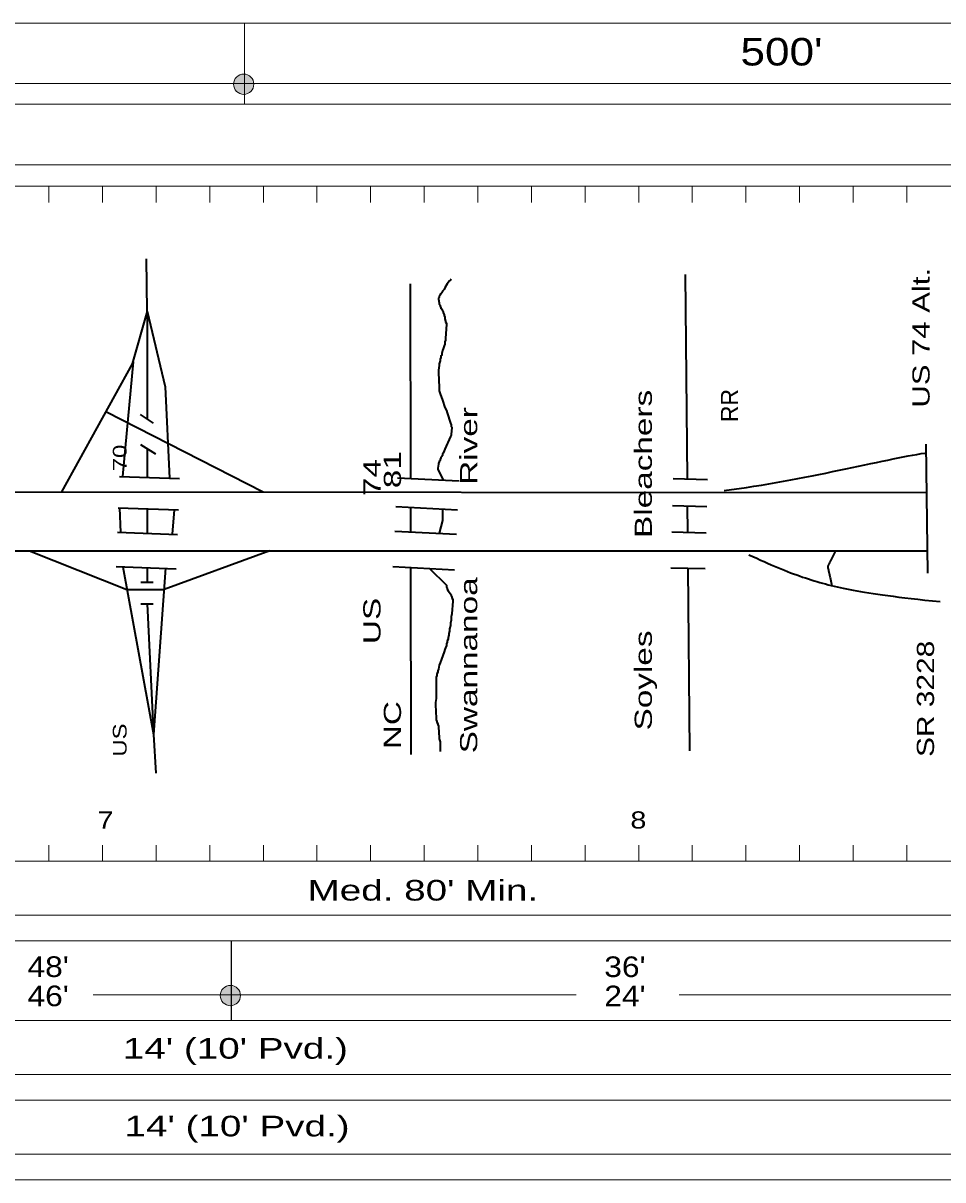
# Model space of a CAD drawing. Extents: x 2156450 to 2158121, y 1158603 to 1159842.
# Drawn here: x 2157632.2 to 2157899.7, y 1159183.4 to 1159520.1 of the extents above; entities that cross this region are included whole.
import ezdxf
from ezdxf.enums import TextEntityAlignment as Align

# ---------------------------------------------------------------- set-up
doc = ezdxf.new("R2010")
doc.units = 0
doc.header["$LTSCALE"] = 2.4
doc.layers.add('1', color=7, linetype='Continuous', lineweight=13)

msp = doc.modelspace()

# ---------------------------------------------------------------- hatches: boundary and pattern name
at = {"layer": '1'}
for points in [[(2157699.287, 1159502.311, 1), (2157693.399, 1159502.311, 1)], [(2157695.406, 1159237.063, 1), (2157689.518, 1159237.063, 1)]]:
    msp.add_hatch(color=256, dxfattribs=at).paths.add_polyline_path(points)

# ---------------------------------------------------------------- linework, layer by layer
for p, q in [((2156450.496, 1159520.094), (2158121.242, 1159520.094)), ((2157696.611, 1159520.094), (2157696.611, 1159496.474)), ((2156450.411, 1159502.518), (2158119.29, 1159502.518)), ((2156450.496, 1159496.474), (2158121.242, 1159496.474)), ((2156450.411, 1159478.898), (2158119.29, 1159478.898)), ((2156567.727, 1159472.65), (2158119.29, 1159472.65)), ((2157639.653, 1159467.917), (2157639.653, 1159472.65)), ((2157655.253, 1159467.917), (2157655.253, 1159472.65)), ((2157670.853, 1159467.917), (2157670.853, 1159472.65)), ((2157686.453, 1159467.917), (2157686.453, 1159472.65)), ((2157702.053, 1159467.917), (2157702.053, 1159472.65)), ((2157717.653, 1159467.917), (2157717.653, 1159472.65)), ((2157733.253, 1159467.917), (2157733.253, 1159472.65)), ((2157748.853, 1159467.917), (2157748.853, 1159472.65)), ((2157764.453, 1159467.917), (2157764.453, 1159472.65)), ((2157780.053, 1159467.917), (2157780.053, 1159472.65)), ((2157795.653, 1159467.917), (2157795.653, 1159472.65)), ((2157811.253, 1159467.917), (2157811.253, 1159472.65)), ((2157826.853, 1159467.917), (2157826.853, 1159472.65)), ((2157842.453, 1159467.917), (2157842.453, 1159472.65)), ((2157858.053, 1159467.917), (2157858.053, 1159472.65)), ((2157873.653, 1159467.917), (2157873.653, 1159472.65)), ((2157889.253, 1159467.917), (2157889.253, 1159472.65)), ((2157639.653, 1159280.876), (2157639.653, 1159276.143)), ((2157655.253, 1159280.876), (2157655.253, 1159276.143)), ((2157670.853, 1159280.876), (2157670.853, 1159276.143)), ((2157686.453, 1159280.876), (2157686.453, 1159276.143)), ((2157702.053, 1159280.876), (2157702.053, 1159276.143)), ((2157717.653, 1159280.876), (2157717.653, 1159276.143)), ((2157733.253, 1159280.876), (2157733.253, 1159276.143)), ((2157748.853, 1159280.876), (2157748.853, 1159276.143)), ((2157764.453, 1159280.876), (2157764.453, 1159276.143)), ((2157780.053, 1159280.876), (2157780.053, 1159276.143)), ((2157795.653, 1159280.876), (2157795.653, 1159276.143)), ((2157811.253, 1159280.876), (2157811.253, 1159276.143)), ((2157826.853, 1159280.876), (2157826.853, 1159276.143)), ((2157842.453, 1159280.876), (2157842.453, 1159276.143)), ((2157858.053, 1159280.876), (2157858.053, 1159276.143)), ((2157873.653, 1159280.876), (2157873.653, 1159276.143)), ((2157889.253, 1159280.876), (2157889.253, 1159276.143)), ((2156450.411, 1159276.143), (2158116.52, 1159276.143)), ((2156570.752, 1159260.479), (2158116.52, 1159260.479)), ((2156450.411, 1159253.021), (2158116.52, 1159253.021)), ((2157652.537, 1159237.279), (2157793.049, 1159237.279)), ((2157823.02, 1159237.279), (2158116.52, 1159237.279)), ((2156450.411, 1159229.821), (2158116.52, 1159229.821)), ((2157324.067, 1159214.079), (2158116.52, 1159214.079)), ((2156529.992, 1159206.621), (2158116.52, 1159206.621)), ((2157323.051, 1159190.879), (2158116.52, 1159190.879)), ((2156450.411, 1159183.421), (2158116.52, 1159183.421))]:
    msp.add_line(p, q, dxfattribs=at)
at = {"layer": '1', "lineweight": 35}
for p, q in [((2157668.272, 1159436.244), (2157668.062, 1159451.506)), ((2157824.779, 1159446.972), (2157825.312, 1159387.458)), ((2157744.737, 1159444.174), (2157744.832, 1159387.58)), ((2157668.272, 1159436.244), (2157668.272, 1159404.818)), ((2157664.176, 1159421.555), (2157661.116, 1159388.141)), ((2157656.186, 1159407.028), (2157701.986, 1159383.638)), ((2157666.167, 1159406.222), (2157669.956, 1159403.694)), ((2157894.785, 1159397.547), (2157895.282, 1159360.01)), ((2157670.798, 1159394.637), (2157666.378, 1159397.376)), ((2157668.272, 1159396.202), (2157668.272, 1159387.882)), ((2157660.182, 1159388.175), (2157677.654, 1159387.543)), ((2157741.056, 1159387.774), (2157759.002, 1159386.853)), ((2157821.3, 1159387.559), (2157831.238, 1159387.31)), ((2157590.067, 1159383.712), (2157894.971, 1159383.51)), ((2157659.852, 1159379.051), (2157677.324, 1159378.419)), ((2157660.24, 1159379.037), (2157660.526, 1159371.855)), ((2157668.272, 1159378.746), (2157668.272, 1159371.575)), ((2157676.138, 1159378.462), (2157675.517, 1159371.313)), ((2157740.626, 1159379.391), (2157758.572, 1159378.47)), ((2157744.846, 1159379.174), (2157744.858, 1159372.037)), ((2157821.103, 1159379.696), (2157831.041, 1159379.447)), ((2157825.383, 1159379.589), (2157825.451, 1159371.905)), ((2157659.593, 1159371.889), (2157677.065, 1159371.257)), ((2157740.26, 1159372.273), (2157758.206, 1159371.352)), ((2157820.911, 1159372.019), (2157830.849, 1159371.77)), ((2157562.287, 1159366.534), (2157895.196, 1159366.534)), ((2157634.052, 1159366.534), (2157662.381, 1159355.25)), ((2157703.925, 1159366.534), (2157673.18, 1159355.25)), ((2157659.233, 1159361.942), (2157676.705, 1159361.31)), ((2157661.174, 1159361.872), (2157670.082, 1159313.015)), ((2157668.272, 1159361.615), (2157668.272, 1159357.357)), ((2157673.632, 1159361.421), (2157670.082, 1159313.015)), ((2157739.73, 1159361.93), (2157757.676, 1159361.009)), ((2157744.876, 1159361.666), (2157744.967, 1159307.203)), ((2157820.65, 1159361.604), (2157830.588, 1159361.355)), ((2157825.545, 1159361.481), (2157826.021, 1159308.258)), ((2157666.378, 1159357.357), (2157669.956, 1159357.357)), ((2157662.381, 1159355.25), (2157673.18, 1159355.25)), ((2157666.378, 1159351.038), (2157669.956, 1159351.038)), ((2157668.272, 1159351.038), (2157670.082, 1159313.015)), ((2157670.082, 1159313.015), (2157670.798, 1159301.751))]:
    msp.add_line(p, q, dxfattribs=at)
at = {"layer": '1', "lineweight": 25}
msp.add_line((2157692.671, 1159253.021), (2157692.671, 1159229.821), dxfattribs=at)
at = {"layer": '1', "lineweight": 35}
for points in [[(2157756.701, 1159445.555), (2157756.471, 1159445.325), (2157756.241, 1159445.095), (2157755.551, 1159444.174), (2157754.86, 1159443.023), (2157754.63, 1159442.563), (2157754.17, 1159442.102), (2157754.17, 1159441.872), (2157753.94, 1159441.642), (2157753.71, 1159441.181), (2157753.48, 1159441.181), (2157753.48, 1159440.951), (2157753.25, 1159440.491), (2157753.25, 1159440.261), (2157753.02, 1159440.03), (2157753.02, 1159439.8), (2157753.25, 1159438.649), (2157753.25, 1159438.419), (2157753.48, 1159437.959), (2157753.48, 1159437.728), (2157753.71, 1159437.268), (2157753.71, 1159437.038), (2157753.94, 1159436.808), (2157754.17, 1159436.347), (2157754.4, 1159436.117), (2157754.4, 1159435.887), (2157754.63, 1159435.196), (2157754.63, 1159434.966), (2157754.86, 1159434.505), (2157754.86, 1159434.045), (2157755.09, 1159433.354), (2157755.09, 1159433.124), (2157755.32, 1159432.664), (2157755.32, 1159432.434), (2157755.09, 1159428.29), (2157755.09, 1159427.83), (2157754.86, 1159427.369), (2157754.86, 1159426.679), (2157754.63, 1159426.218), (2157754.4, 1159425.297), (2157754.17, 1159424.837), (2157753.94, 1159423.916), (2157753.94, 1159423.456), (2157753.71, 1159423.226), (2157753.71, 1159422.765), (2157753.48, 1159422.305), (2157753.48, 1159421.844), (2157753.25, 1159420.923), (2157753.25, 1159420.463), (2157753.02, 1159419.082), (2157753.02, 1159418.391), (2157753.25, 1159414.017), (2157753.25, 1159413.097), (2157753.48, 1159412.176), (2157754.17, 1159410.334), (2157754.86, 1159408.262), (2157755.32, 1159407.341), (2157755.551, 1159406.651), (2157756.471, 1159403.658), (2157756.701, 1159403.198), (2157756.701, 1159402.737), (2157756.931, 1159402.507), (2157756.931, 1159402.277), (2157756.701, 1159400.435), (2157756.701, 1159400.205), (2157756.471, 1159399.745), (2157754.86, 1159396.061), (2157754.63, 1159395.601), (2157754.4, 1159394.91), (2157754.17, 1159394.68), (2157754.17, 1159394.22), (2157753.94, 1159393.99), (2157753.71, 1159393.529), (2157753.48, 1159393.069), (2157753.48, 1159392.839), (2157753.25, 1159392.608), (2157753.25, 1159392.378), (2157753.02, 1159391.918), (2157753.02, 1159391.688), (2157752.79, 1159390.537), (2157752.79, 1159390.306), (2157754.398, 1159387.089)], [(2157668.272, 1159436.244), (2157663.852, 1159420.966), (2157643.343, 1159383.677)], [(2157668.272, 1159436.244), (2157673.535, 1159414.226), (2157674.711, 1159387.649)], [(2157754.17, 1159378.696), (2157754.17, 1159375.343), (2157753.237, 1159371.607)], [(2157843.335, 1159365.383), (2157844.476, 1159364.845), (2157845.589, 1159364.328), (2157846.675, 1159363.831), (2157847.735, 1159363.353), (2157848.771, 1159362.894), (2157849.783, 1159362.453), (2157850.774, 1159362.029), (2157851.744, 1159361.621), (2157852.696, 1159361.23), (2157853.629, 1159360.854), (2157854.547, 1159360.493), (2157855.449, 1159360.146), (2157856.337, 1159359.812), (2157857.214, 1159359.492), (2157858.079, 1159359.184), (2157858.934, 1159358.887), (2157859.782, 1159358.601), (2157860.622, 1159358.326), (2157861.456, 1159358.06), (2157862.287, 1159357.804), (2157863.114, 1159357.555), (2157863.94, 1159357.315), (2157864.766, 1159357.082), (2157865.592, 1159356.855), (2157866.422, 1159356.635), (2157867.256, 1159356.419), (2157868.101, 1159356.209), (2157868.961, 1159356.002), (2157869.841, 1159355.8), (2157870.746, 1159355.6), (2157871.68, 1159355.404), (2157872.648, 1159355.209), (2157873.656, 1159355.016), (2157874.707, 1159354.824), (2157875.807, 1159354.633), (2157876.96, 1159354.441), (2157878.171, 1159354.249), (2157879.445, 1159354.056), (2157880.788, 1159353.862), (2157882.202, 1159353.665), (2157883.694, 1159353.466), (2157885.268, 1159353.263), (2157886.929, 1159353.057), (2157888.682, 1159352.846), (2157890.531, 1159352.631), (2157892.482, 1159352.41), (2157894.538, 1159352.184), (2157896.706, 1159351.951), (2157898.989, 1159351.711)], [(2157868.512, 1159366.534), (2157867.342, 1159364.195), (2157867.281, 1159364.074), (2157867.22, 1159363.952), (2157867.159, 1159363.83), (2157867.098, 1159363.708), (2157867.038, 1159363.587), (2157866.977, 1159363.465), (2157866.916, 1159363.343), (2157866.855, 1159363.221), (2157866.794, 1159363.1), (2157866.733, 1159362.978), (2157866.672, 1159362.856), (2157866.612, 1159362.734), (2157866.551, 1159362.613), (2157866.49, 1159362.491), (2157866.429, 1159362.369), (2157866.368, 1159362.247), (2157866.307, 1159362.126), (2157866.246, 1159362.004), (2157866.236, 1159361.852), (2157866.277, 1159361.669), (2157866.317, 1159361.486), (2157866.358, 1159361.304), (2157866.399, 1159361.121), (2157866.439, 1159360.938), (2157866.48, 1159360.756), (2157866.52, 1159360.573), (2157866.561, 1159360.39), (2157866.601, 1159360.208), (2157866.642, 1159360.025), (2157866.683, 1159359.842), (2157866.723, 1159359.66), (2157866.764, 1159359.477), (2157866.804, 1159359.295), (2157866.845, 1159359.112), (2157866.885, 1159358.929), (2157866.926, 1159358.747), (2157867.46, 1159356.363)], [(2157750.426, 1159361.381), (2157755.32, 1159356.466), (2157755.32, 1159356.006), (2157755.551, 1159355.776), (2157755.551, 1159355.315), (2157755.781, 1159354.855), (2157756.241, 1159354.395), (2157756.701, 1159353.704), (2157756.701, 1159353.474), (2157756.931, 1159353.244), (2157756.931, 1159352.783), (2157757.161, 1159352.323), (2157757.161, 1159351.862), (2157756.931, 1159348.179), (2157756.701, 1159347.258), (2157756.701, 1159346.338), (2157756.471, 1159345.417), (2157756.471, 1159344.726), (2157756.241, 1159343.805), (2157756.241, 1159343.115), (2157756.011, 1159342.424), (2157756.011, 1159341.964), (2157755.781, 1159341.273), (2157755.781, 1159340.813), (2157755.551, 1159340.352), (2157755.551, 1159339.892), (2157755.32, 1159339.431), (2157755.32, 1159338.971), (2157755.09, 1159338.28), (2157754.86, 1159337.82), (2157754.63, 1159337.129), (2157753.48, 1159333.907), (2157753.25, 1159333.216), (2157753.02, 1159332.065), (2157752.79, 1159331.604), (2157752.79, 1159331.144), (2157752.559, 1159330.684), (2157752.559, 1159330.223), (2157752.329, 1159329.763), (2157752.329, 1159329.072), (2157752.329, 1159323.547), (2157752.099, 1159322.396), (2157752.099, 1159321.706), (2157752.329, 1159317.792), (2157752.329, 1159317.332), (2157752.559, 1159316.871), (2157752.559, 1159316.641), (2157752.79, 1159316.181), (2157752.79, 1159315.951), (2157753.02, 1159315.49), (2157753.02, 1159315.26), (2157753.25, 1159312.037), (2157753.25, 1159311.807), (2157753.48, 1159310.886), (2157753.48, 1159310.656), (2157753.48, 1159308.124)]]:
    msp.add_lwpolyline(points, dxfattribs=at)
at = {"layer": '1'}
for centre in [(2157696.343, 1159502.311), (2157692.462, 1159237.063)]:
    msp.add_circle(centre, 2.944, dxfattribs=at)
at = {"layer": '1', "lineweight": 35}
msp.add_open_spline([(2157836.13, 1159384.027), (2157859.236, 1159387.011), (2157882.839, 1159393.225), (2157894.517, 1159394.965)], degree=3, dxfattribs=at)

# ---------------------------------------------------------------- texts
at = {"layer": '1'}
for s, height, width, p in [("500'", 8, 1.2, (2157840.86, 1159507.769)), ("Med. 80' Min.", 6, 1.4, (2157714.923, 1159264.713)), ("48'", 6, 1.15, (2157633.434, 1159242.47)), ("36'", 6, 1.15, (2157801.244, 1159242.451)), ("46'", 6, 1.15, (2157633.434, 1159233.97)), ("24'", 6, 1.15, (2157801.244, 1159233.951)), ("14' (10' Pvd.)", 6, 1.4, (2157661.181, 1159218.698)), ("14' (10' Pvd.)", 6, 1.4, (2157661.667, 1159196.082))]:
    msp.add_text(s, height=height, dxfattribs=dict(at, width=width)).set_placement(p)
for s, height, width, p in [('US 74 Alt.', 5, 1.35, (2157895.89, 1159408.196)), ('Soyles          Bleachers', 5, 1.45, (2157815.089, 1159314.224)), ('Swannanoa          River', 5, 1.45, (2157764.287, 1159307.577)), ('US                                      70', 4, 1.3, (2157662.273, 1159306.596)), ('NC                       81', 5, 1.45, (2157742.101, 1159308.776)), ('US           74', 5, 1.45, (2157736.138, 1159339.353)), ('SR 3228', 5, 1.3, (2157897.18, 1159306.508))]:
    msp.add_text(s, height=height, rotation=90, dxfattribs=dict(at, width=width)).set_placement(p)
msp.add_text('RR', height=5, rotation=90, dxfattribs=at).set_placement((2157840.183, 1159403.966))
at = {"layer": '1', "width": 1.25}
for s, p in [('7', (2157656.162, 1159285.676)), ('8', (2157811.162, 1159285.675))]:
    msp.add_text(s, height=5, dxfattribs=at).set_placement(p, align=Align.CENTER)

doc.saveas('drawing.dxf')
